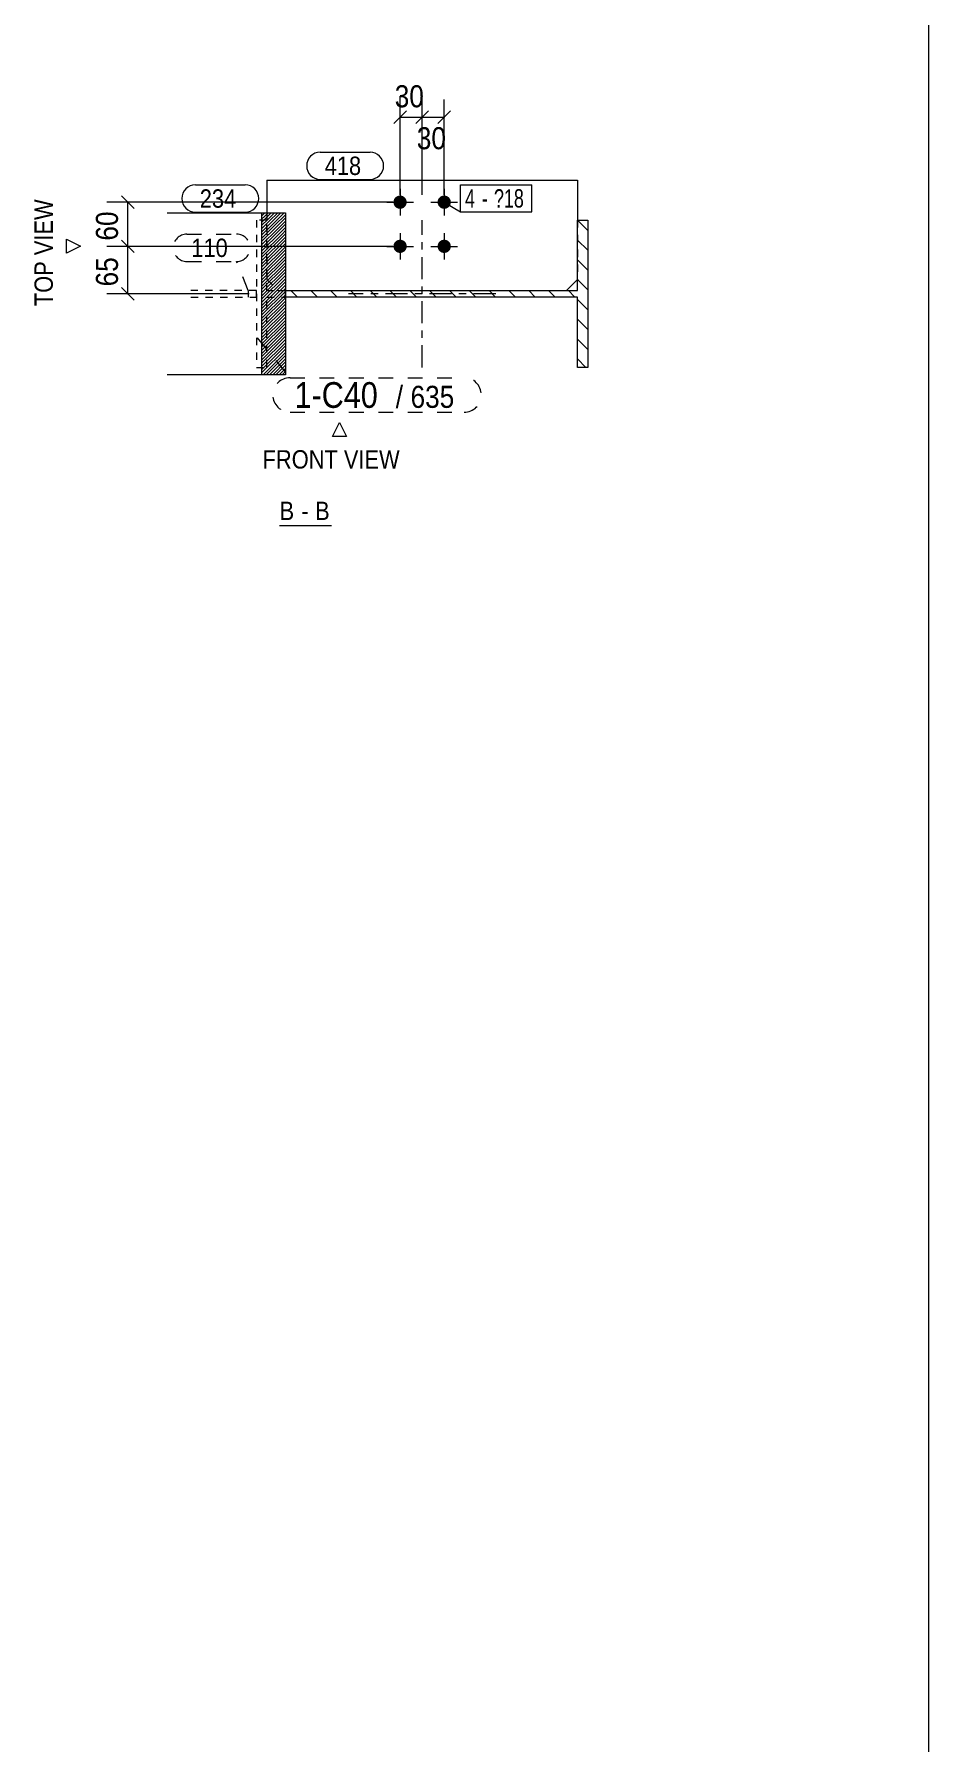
# Model space of a CAD drawing. Header units: millimetres. Extents: x 2 to 579, y 1 to 825.
# Drawn here: x 457.4 to 579, y 309 to 541.3 of the extents above; entities that cross this region are included whole.
import ezdxf

# ---------------------------------------------------------------- set-up
doc = ezdxf.new("R2010")
doc.units = ezdxf.units.MM
for name, pattern in [('XKITLINE00', [0]), ('XKITLINE01', [4, 1, -1, 1, -1]), ('XKITLINE02', [4, 2, -2]), ('XKITLINE03', [6, 3, -1, 1, -1])]:
    doc.linetypes.add(name, pattern=pattern)
for name, color, linetype, lineweight in [('Bolt', 3, 'Continuous', 0), ('BoltMark', 7, 'Continuous', 0), ('Dimensions', 7, 'Continuous', 0), ('DrawingSheet', 5, 'Continuous', 0), ('OtherObjectType', 7, 'Continuous', 0), ('Part', 2, 'Continuous', 0), ('PartMark', 7, 'Continuous', 0)]:
    doc.layers.add(name, color=color, linetype=linetype, lineweight=lineweight)
doc.styles.add('ARIAL', font='ARIAL.TTF')
doc.styles.add('ARIAL_NARROW', font='ARIALN.TTF')

# ---------------------------------------------------------------- blocks, each defined once
blk = doc.blocks.new('*A1')
at = {"layer": 'Part', "color": 7, "linetype": 'XKITLINE00', "lineweight": 0}
for p, q in [((532.63, 514.59), (531.23, 515.99)), ((532.63, 511.9), (531.23, 513.3)), ((532.63, 509.2), (531.23, 510.6)), ((493.18, 505.54), (492.28, 506.44)), ((495.88, 505.54), (494.98, 506.44)), ((498.57, 505.54), (497.67, 506.44)), ((501.27, 505.54), (500.37, 506.44)), ((503.96, 505.54), (503.06, 506.44)), ((506.65, 505.54), (505.75, 506.44)), ((509.35, 505.54), (508.45, 506.44)), ((512.04, 505.54), (511.14, 506.44)), ((514.74, 505.54), (513.84, 506.44)), ((517.43, 505.54), (516.53, 506.44)), ((520.12, 505.54), (519.22, 506.44)), ((522.82, 505.54), (521.92, 506.44)), ((525.51, 505.54), (524.61, 506.44)), ((528.21, 505.54), (527.31, 506.44)), ((530.9, 505.54), (530, 506.44)), ((532.63, 506.51), (531.23, 507.91)), ((532.63, 503.82), (531.23, 505.22)), ((532.63, 501.12), (531.23, 502.52)), ((532.63, 498.43), (531.23, 499.83)), ((532.37, 495.99), (531.23, 497.13))]:
    blk.add_line(p, q, dxfattribs=at)
blk = doc.blocks.new('*A2')
at = {"layer": 'Part', "color": 7, "linetype": 'XKITLINE00', "lineweight": 0}
for p, q in [((488.31, 516.99), (488.31, 516.99)), ((488.31, 516.99), (488.31, 516.99)), ((488.53, 516.77), (488.31, 516.56)), ((488.75, 516.56), (488.31, 516.12)), ((488.96, 516.34), (488.31, 515.69)), ((489.18, 516.12), (488.31, 515.25)), ((489.4, 515.9), (488.31, 514.82)), ((489.62, 515.69), (488.31, 514.38)), ((488.75, 516.99), (488.53, 516.77)), ((489.18, 516.99), (488.75, 516.56)), ((489.62, 516.99), (488.96, 516.34)), ((490.05, 516.99), (489.18, 516.12)), ((490.49, 516.99), (489.4, 515.9)), ((490.92, 516.99), (489.62, 515.69)), ((491.36, 516.99), (489.83, 515.47)), ((491.54, 516.74), (490.05, 515.25)), ((491.54, 516.31), (490.27, 515.03)), ((491.54, 515.87), (490.49, 514.82)), ((489.83, 515.47), (488.31, 513.95)), ((490.05, 515.25), (488.31, 513.51)), ((490.27, 515.03), (488.31, 513.08)), ((490.49, 514.82), (488.31, 512.64)), ((490.7, 514.6), (488.31, 512.21)), ((490.92, 514.38), (488.31, 511.77)), ((491.14, 514.16), (488.31, 511.33)), ((491.36, 513.95), (488.31, 510.9)), ((491.54, 513.7), (488.31, 510.46)), ((491.54, 515.44), (490.7, 514.6)), ((491.54, 515), (490.92, 514.38)), ((491.54, 514.57), (491.14, 514.16)), ((491.54, 514.13), (491.36, 513.95)), ((491.54, 513.26), (488.31, 510.03)), ((491.54, 512.82), (488.31, 509.59)), ((491.54, 512.39), (488.31, 509.16)), ((491.54, 511.95), (488.31, 508.72)), ((491.54, 511.52), (488.31, 508.29)), ((491.54, 511.08), (488.31, 507.85)), ((491.54, 510.65), (488.31, 507.42)), ((491.54, 510.21), (488.31, 506.98)), ((491.54, 509.78), (488.31, 506.55)), ((491.54, 509.34), (488.31, 506.11)), ((491.54, 508.91), (488.31, 505.68)), ((491.54, 508.47), (488.31, 505.24)), ((491.54, 508.04), (488.31, 504.81)), ((491.54, 507.6), (488.31, 504.37)), ((491.54, 507.17), (488.31, 503.94)), ((491.54, 506.73), (488.31, 503.5)), ((491.54, 506.3), (488.31, 503.07)), ((491.54, 505.86), (488.31, 502.63)), ((491.54, 505.43), (488.31, 502.2)), ((491.54, 504.99), (488.31, 501.76)), ((491.54, 504.56), (488.31, 501.33)), ((491.54, 504.12), (488.31, 500.89)), ((491.54, 503.69), (488.31, 500.46)), ((491.54, 503.25), (488.31, 500.02)), ((491.54, 502.82), (488.31, 499.59)), ((491.54, 502.38), (488.31, 499.15)), ((491.54, 501.95), (488.31, 498.72)), ((491.54, 501.51), (488.31, 498.28)), ((491.54, 501.08), (488.31, 497.84)), ((491.54, 500.64), (488.31, 497.41)), ((491.54, 500.21), (488.31, 496.97)), ((491.54, 499.77), (488.31, 496.54)), ((491.54, 499.33), (488.31, 496.1)), ((491.54, 498.9), (488.31, 495.67)), ((491.54, 498.46), (488.31, 495.23)), ((491.54, 498.03), (488.5, 494.99)), ((491.54, 497.59), (488.94, 494.99)), ((491.54, 497.16), (489.37, 494.99)), ((491.54, 496.72), (489.81, 494.99)), ((491.54, 496.29), (490.24, 494.99)), ((491.54, 495.85), (490.68, 494.99)), ((491.54, 495.42), (491.11, 494.99))]:
    blk.add_line(p, q, dxfattribs=at)
blk = doc.blocks.new('*A47')
at = {"layer": 'Bolt'}
for points in [[(508.03, 518.4), (508.02, 518.35), (508.02, 518.31), (508.01, 518.27), (508, 518.22), (507.99, 518.18), (507.97, 518.14), (507.96, 518.1), (507.94, 518.06), (507.92, 518.02), (507.9, 517.98), (507.88, 517.94), (507.85, 517.91), (507.82, 517.87), (507.79, 517.84), (507.76, 517.81), (507.73, 517.78), (507.7, 517.75), (507.66, 517.72), (507.63, 517.69), (507.59, 517.67), (507.55, 517.65), (507.51, 517.63), (507.47, 517.61), (507.43, 517.59), (507.39, 517.58), (507.35, 517.57), (507.3, 517.56), (507.26, 517.55), (507.22, 517.55), (507.17, 517.54), (507.13, 517.54), (507.08, 517.54), (507.04, 517.55), (506.99, 517.55), (506.95, 517.56), (506.91, 517.57), (506.87, 517.58), (506.82, 517.59), (506.78, 517.61), (506.74, 517.63), (506.7, 517.65), (506.66, 517.67), (506.63, 517.69), (506.59, 517.72), (506.56, 517.75), (506.52, 517.78), (506.49, 517.81), (506.46, 517.84), (506.43, 517.87), (506.4, 517.91), (506.38, 517.94), (506.35, 517.98), (506.33, 518.02), (506.31, 518.06), (506.3, 518.1), (506.28, 518.14), (506.27, 518.18), (506.25, 518.22), (506.24, 518.27), (506.24, 518.31), (506.23, 518.35), (506.23, 518.4), (506.23, 518.44), (506.23, 518.49), (506.23, 518.53), (506.24, 518.57), (506.24, 518.62), (506.25, 518.66), (506.27, 518.7), (506.28, 518.75), (506.3, 518.79), (506.31, 518.83), (506.33, 518.87), (506.35, 518.9), (506.38, 518.94), (506.4, 518.98), (506.43, 519.01), (506.46, 519.05), (506.49, 519.08), (506.52, 519.11), (506.56, 519.14), (506.59, 519.16), (506.63, 519.19), (506.66, 519.21), (506.7, 519.24), (506.74, 519.26), (506.78, 519.27), (506.82, 519.29), (506.87, 519.3), (506.91, 519.32), (506.95, 519.32), (506.99, 519.33), (507.04, 519.34), (507.08, 519.34), (507.13, 519.34), (507.17, 519.34), (507.22, 519.34), (507.26, 519.33), (507.3, 519.32), (507.35, 519.32), (507.39, 519.3), (507.43, 519.29), (507.47, 519.27), (507.51, 519.26), (507.55, 519.24), (507.59, 519.21), (507.63, 519.19), (507.66, 519.16), (507.7, 519.14), (507.73, 519.11), (507.76, 519.08), (507.79, 519.05), (507.82, 519.01), (507.85, 518.98), (507.88, 518.94), (507.9, 518.9), (507.92, 518.87), (507.94, 518.83), (507.96, 518.79), (507.97, 518.75), (507.99, 518.7), (508, 518.66), (508.01, 518.62), (508.02, 518.57), (508.02, 518.53), (508.03, 518.49), (508.03, 518.44)], [(514.03, 518.4), (514.02, 518.35), (514.02, 518.31), (514.01, 518.27), (514, 518.22), (513.99, 518.18), (513.97, 518.14), (513.96, 518.1), (513.94, 518.06), (513.92, 518.02), (513.9, 517.98), (513.88, 517.94), (513.85, 517.91), (513.82, 517.87), (513.79, 517.84), (513.76, 517.81), (513.73, 517.78), (513.7, 517.75), (513.66, 517.72), (513.63, 517.69), (513.59, 517.67), (513.55, 517.65), (513.51, 517.63), (513.47, 517.61), (513.43, 517.59), (513.39, 517.58), (513.35, 517.57), (513.3, 517.56), (513.26, 517.55), (513.22, 517.55), (513.17, 517.54), (513.13, 517.54), (513.08, 517.54), (513.04, 517.55), (512.99, 517.55), (512.95, 517.56), (512.91, 517.57), (512.87, 517.58), (512.82, 517.59), (512.78, 517.61), (512.74, 517.63), (512.7, 517.65), (512.66, 517.67), (512.63, 517.69), (512.59, 517.72), (512.56, 517.75), (512.52, 517.78), (512.49, 517.81), (512.46, 517.84), (512.43, 517.87), (512.4, 517.91), (512.38, 517.94), (512.35, 517.98), (512.33, 518.02), (512.31, 518.06), (512.3, 518.1), (512.28, 518.14), (512.27, 518.18), (512.25, 518.22), (512.24, 518.27), (512.24, 518.31), (512.23, 518.35), (512.23, 518.4), (512.23, 518.44), (512.23, 518.49), (512.23, 518.53), (512.24, 518.57), (512.24, 518.62), (512.25, 518.66), (512.27, 518.7), (512.28, 518.75), (512.3, 518.79), (512.31, 518.83), (512.33, 518.87), (512.35, 518.9), (512.38, 518.94), (512.4, 518.98), (512.43, 519.01), (512.46, 519.05), (512.49, 519.08), (512.52, 519.11), (512.56, 519.14), (512.59, 519.16), (512.63, 519.19), (512.66, 519.21), (512.7, 519.24), (512.74, 519.26), (512.78, 519.27), (512.82, 519.29), (512.87, 519.3), (512.91, 519.32), (512.95, 519.32), (512.99, 519.33), (513.04, 519.34), (513.08, 519.34), (513.13, 519.34), (513.17, 519.34), (513.22, 519.34), (513.26, 519.33), (513.3, 519.32), (513.35, 519.32), (513.39, 519.3), (513.43, 519.29), (513.47, 519.27), (513.51, 519.26), (513.55, 519.24), (513.59, 519.21), (513.63, 519.19), (513.66, 519.16), (513.7, 519.14), (513.73, 519.11), (513.76, 519.08), (513.79, 519.05), (513.82, 519.01), (513.85, 518.98), (513.88, 518.94), (513.9, 518.9), (513.92, 518.87), (513.94, 518.83), (513.96, 518.79), (513.97, 518.75), (513.99, 518.7), (514, 518.66), (514.01, 518.62), (514.02, 518.57), (514.02, 518.53), (514.03, 518.49), (514.03, 518.44)], [(508.03, 512.4), (508.02, 512.35), (508.02, 512.31), (508.01, 512.27), (508, 512.22), (507.99, 512.18), (507.97, 512.14), (507.96, 512.1), (507.94, 512.06), (507.92, 512.02), (507.9, 511.98), (507.88, 511.94), (507.85, 511.91), (507.82, 511.87), (507.79, 511.84), (507.76, 511.81), (507.73, 511.78), (507.7, 511.75), (507.66, 511.72), (507.63, 511.69), (507.59, 511.67), (507.55, 511.65), (507.51, 511.63), (507.47, 511.61), (507.43, 511.59), (507.39, 511.58), (507.35, 511.57), (507.3, 511.56), (507.26, 511.55), (507.22, 511.55), (507.17, 511.54), (507.13, 511.54), (507.08, 511.54), (507.04, 511.55), (506.99, 511.55), (506.95, 511.56), (506.91, 511.57), (506.87, 511.58), (506.82, 511.59), (506.78, 511.61), (506.74, 511.63), (506.7, 511.65), (506.66, 511.67), (506.63, 511.69), (506.59, 511.72), (506.56, 511.75), (506.52, 511.78), (506.49, 511.81), (506.46, 511.84), (506.43, 511.87), (506.4, 511.91), (506.38, 511.94), (506.35, 511.98), (506.33, 512.02), (506.31, 512.06), (506.3, 512.1), (506.28, 512.14), (506.27, 512.18), (506.25, 512.22), (506.24, 512.27), (506.24, 512.31), (506.23, 512.35), (506.23, 512.4), (506.23, 512.44), (506.23, 512.49), (506.23, 512.53), (506.24, 512.57), (506.24, 512.62), (506.25, 512.66), (506.27, 512.7), (506.28, 512.75), (506.3, 512.79), (506.31, 512.83), (506.33, 512.87), (506.35, 512.9), (506.38, 512.94), (506.4, 512.98), (506.43, 513.01), (506.46, 513.05), (506.49, 513.08), (506.52, 513.11), (506.56, 513.14), (506.59, 513.16), (506.63, 513.19), (506.66, 513.21), (506.7, 513.24), (506.74, 513.26), (506.78, 513.27), (506.82, 513.29), (506.87, 513.3), (506.91, 513.32), (506.95, 513.32), (506.99, 513.33), (507.04, 513.34), (507.08, 513.34), (507.13, 513.34), (507.17, 513.34), (507.22, 513.34), (507.26, 513.33), (507.3, 513.32), (507.35, 513.32), (507.39, 513.3), (507.43, 513.29), (507.47, 513.27), (507.51, 513.26), (507.55, 513.24), (507.59, 513.21), (507.63, 513.19), (507.66, 513.16), (507.7, 513.14), (507.73, 513.11), (507.76, 513.08), (507.79, 513.05), (507.82, 513.01), (507.85, 512.98), (507.88, 512.94), (507.9, 512.9), (507.92, 512.87), (507.94, 512.83), (507.96, 512.79), (507.97, 512.75), (507.99, 512.7), (508, 512.66), (508.01, 512.62), (508.02, 512.57), (508.02, 512.53), (508.03, 512.49), (508.03, 512.44)], [(514.03, 512.4), (514.02, 512.35), (514.02, 512.31), (514.01, 512.27), (514, 512.22), (513.99, 512.18), (513.97, 512.14), (513.96, 512.1), (513.94, 512.06), (513.92, 512.02), (513.9, 511.98), (513.88, 511.94), (513.85, 511.91), (513.82, 511.87), (513.79, 511.84), (513.76, 511.81), (513.73, 511.78), (513.7, 511.75), (513.66, 511.72), (513.63, 511.69), (513.59, 511.67), (513.55, 511.65), (513.51, 511.63), (513.47, 511.61), (513.43, 511.59), (513.39, 511.58), (513.35, 511.57), (513.3, 511.56), (513.26, 511.55), (513.22, 511.55), (513.17, 511.54), (513.13, 511.54), (513.08, 511.54), (513.04, 511.55), (512.99, 511.55), (512.95, 511.56), (512.91, 511.57), (512.87, 511.58), (512.82, 511.59), (512.78, 511.61), (512.74, 511.63), (512.7, 511.65), (512.66, 511.67), (512.63, 511.69), (512.59, 511.72), (512.56, 511.75), (512.52, 511.78), (512.49, 511.81), (512.46, 511.84), (512.43, 511.87), (512.4, 511.91), (512.38, 511.94), (512.35, 511.98), (512.33, 512.02), (512.31, 512.06), (512.3, 512.1), (512.28, 512.14), (512.27, 512.18), (512.25, 512.22), (512.24, 512.27), (512.24, 512.31), (512.23, 512.35), (512.23, 512.4), (512.23, 512.44), (512.23, 512.49), (512.23, 512.53), (512.24, 512.57), (512.24, 512.62), (512.25, 512.66), (512.27, 512.7), (512.28, 512.75), (512.3, 512.79), (512.31, 512.83), (512.33, 512.87), (512.35, 512.9), (512.38, 512.94), (512.4, 512.98), (512.43, 513.01), (512.46, 513.05), (512.49, 513.08), (512.52, 513.11), (512.56, 513.14), (512.59, 513.16), (512.63, 513.19), (512.66, 513.21), (512.7, 513.24), (512.74, 513.26), (512.78, 513.27), (512.82, 513.29), (512.87, 513.3), (512.91, 513.32), (512.95, 513.32), (512.99, 513.33), (513.04, 513.34), (513.08, 513.34), (513.13, 513.34), (513.17, 513.34), (513.22, 513.34), (513.26, 513.33), (513.3, 513.32), (513.35, 513.32), (513.39, 513.3), (513.43, 513.29), (513.47, 513.27), (513.51, 513.26), (513.55, 513.24), (513.59, 513.21), (513.63, 513.19), (513.66, 513.16), (513.7, 513.14), (513.73, 513.11), (513.76, 513.08), (513.79, 513.05), (513.82, 513.01), (513.85, 512.98), (513.88, 512.94), (513.9, 512.9), (513.92, 512.87), (513.94, 512.83), (513.96, 512.79), (513.97, 512.75), (513.99, 512.7), (514, 512.66), (514.01, 512.62), (514.02, 512.57), (514.02, 512.53), (514.03, 512.49), (514.03, 512.44)]]:
    blk.add_hatch(color=3, dxfattribs=at).paths.add_polyline_path(points, flags=17)
at = {"layer": 'Bolt', "color": 3, "linetype": 'XKITLINE00', "lineweight": 0}
for p, q in [((505.33, 518.44), (508.93, 518.44)), ((507.13, 520.24), (507.13, 516.64)), ((511.33, 518.44), (514.93, 518.44)), ((513.13, 520.24), (513.13, 516.64)), ((507.13, 514.24), (507.13, 510.64)), ((513.13, 514.24), (513.13, 510.64)), ((505.33, 512.44), (508.93, 512.44)), ((511.33, 512.44), (514.93, 512.44))]:
    blk.add_line(p, q, dxfattribs=at)
blk = doc.blocks.new('*A48')
at = {"layer": 'Part', "color": 7, "linetype": 'XKITLINE01', "lineweight": 0}
for p, q in [((489.03, 515.99), (487.63, 515.99)), ((487.63, 515.99), (487.63, 495.99)), ((489.03, 506.44), (489.03, 515.99)), ((489.03, 506.44), (491.54, 506.44)), ((489.03, 495.99), (489.03, 505.54)), ((489.03, 505.54), (491.54, 505.54)), ((487.63, 495.99), (489.03, 495.99))]:
    blk.add_line(p, q, dxfattribs=at)
at = {"layer": 'Part', "color": 7, "linetype": 'XKITLINE03', "lineweight": 0}
for p, q in [((510.13, 495.99), (510.13, 515.99)), ((520.13, 505.99), (500.13, 505.99))]:
    blk.add_line(p, q, dxfattribs=at)
at = {"layer": 'Part', "color": 2, "linetype": 'XKITLINE00', "lineweight": 0}
for p, q in [((531.23, 506.44), (531.23, 515.99)), ((531.23, 515.99), (532.63, 515.99)), ((532.63, 515.99), (532.63, 495.99)), ((491.54, 506.44), (531.23, 506.44)), ((491.54, 505.54), (491.54, 506.44)), ((531.23, 505.54), (491.54, 505.54)), ((531.23, 495.99), (531.23, 505.54)), ((532.63, 495.99), (531.23, 495.99))]:
    blk.add_line(p, q, dxfattribs=at)
blk = doc.blocks.new('*A49')
at = {"layer": 'Part', "color": 2, "linetype": 'XKITLINE00', "lineweight": 0}
for p, q in [((475.46, 516.99), (491.54, 516.99)), ((488.31, 516.99), (488.31, 494.99)), ((491.54, 516.99), (491.54, 494.99)), ((491.54, 494.99), (475.46, 494.99))]:
    blk.add_line(p, q, dxfattribs=at)
blk = doc.blocks.new('*A50')
at = {"layer": 'Part', "color": 7, "linetype": 'XKITLINE01', "lineweight": 0}
for p, q in [((487.63, 506.44), (478.69, 506.44)), ((486.47, 506.44), (486.47, 505.54)), ((487.63, 505.54), (487.63, 506.44)), ((478.69, 505.54), (487.63, 505.54))]:
    blk.add_line(p, q, dxfattribs=at)
blk = doc.blocks.new('*A51')
at = {"layer": 'Part', "color": 2, "linetype": 'XKITLINE00', "lineweight": 0}
for p, q in [((489.03, 521.44), (489.03, 516.99)), ((489.03, 521.44), (531.23, 521.44)), ((531.23, 521.44), (531.23, 515.99)), ((531.23, 507.94), (529.73, 506.44))]:
    blk.add_line(p, q, dxfattribs=at)
at = {"layer": 'Part', "color": 7, "linetype": 'XKITLINE01', "lineweight": 0}
for p, q in [((489.03, 516.99), (489.03, 507.94)), ((531.23, 515.99), (531.23, 507.94)), ((489.03, 507.94), (490.53, 506.44)), ((490.53, 506.44), (529.73, 506.44))]:
    blk.add_line(p, q, dxfattribs=at)
blk = doc.blocks.new('*A69')
at = {"layer": 'DrawingSheet', "color": 5, "linetype": 'XKITLINE00', "lineweight": 0}
blk.add_line((579, 5), (579, 825), dxfattribs=at)
blk = doc.blocks.new('*A149')
at = {"layer": 'Dimensions', "color": 7, "linetype": 'XKITLINE00', "lineweight": 0}
for p, q in [((507.13, 519.44), (507.13, 532.84)), ((510.13, 519.44), (510.13, 532.84)), ((507.98, 530.84), (506.28, 529.14)), ((507.13, 529.99), (510.13, 529.99)), ((510.98, 530.84), (509.28, 529.14))]:
    blk.add_line(p, q, dxfattribs=at)
at = {"layer": 'Dimensions', "color": 3}
for p in [(507.13, 529.99), (510.13, 529.99)]:
    blk.add_point(p, dxfattribs=at)
at = {"layer": 'Dimensions', "color": 3, "style": 'ARIAL', "width": 0.85}
blk.add_text('30', height=3, dxfattribs=at).set_placement((506.4, 531.34))
blk = doc.blocks.new('*A150')
at = {"layer": 'Dimensions', "color": 7, "linetype": 'XKITLINE00', "lineweight": 0}
for p, q in [((510.13, 519.44), (510.13, 532.39)), ((513.13, 519.44), (513.13, 532.39)), ((510.98, 530.84), (509.28, 529.14)), ((510.13, 529.99), (513.13, 529.99)), ((513.98, 530.84), (512.28, 529.14))]:
    blk.add_line(p, q, dxfattribs=at)
at = {"layer": 'Dimensions', "color": 3}
for p in [(510.13, 529.99), (513.13, 529.99)]:
    blk.add_point(p, dxfattribs=at)
at = {"layer": 'Dimensions', "color": 3, "style": 'ARIAL', "width": 0.85}
blk.add_text('30', height=3, dxfattribs=at).set_placement((509.4, 525.64))
blk = doc.blocks.new('*A151')
at = {"layer": 'Dimensions', "color": 7, "linetype": 'XKITLINE00', "lineweight": 0}
for p, q in [((506.13, 512.44), (467.28, 512.44)), ((469.28, 513.29), (470.98, 511.59)), ((470.13, 505.99), (470.13, 512.44)), ((469.28, 506.84), (470.98, 505.14)), ((486.63, 505.99), (467.28, 505.99))]:
    blk.add_line(p, q, dxfattribs=at)
at = {"layer": 'Dimensions', "color": 3}
for p in [(470.13, 512.44), (470.13, 505.99)]:
    blk.add_point(p, dxfattribs=at)
at = {"layer": 'Dimensions', "color": 3, "style": 'ARIAL', "width": 0.85}
blk.add_text('65', height=3, rotation=90.0002, dxfattribs=at).set_placement((468.78, 506.99))
blk = doc.blocks.new('*A152')
at = {"layer": 'Dimensions', "color": 7, "linetype": 'XKITLINE00', "lineweight": 0}
for p, q in [((506.13, 518.44), (467.28, 518.44)), ((469.28, 519.29), (470.98, 517.59)), ((470.13, 512.44), (470.13, 518.44)), ((506.13, 512.44), (467.28, 512.44)), ((469.28, 513.29), (470.98, 511.59))]:
    blk.add_line(p, q, dxfattribs=at)
at = {"layer": 'Dimensions', "color": 3}
for p in [(470.13, 518.44), (470.13, 512.44)]:
    blk.add_point(p, dxfattribs=at)
at = {"layer": 'Dimensions', "color": 3, "style": 'ARIAL', "width": 0.85}
blk.add_text('60', height=3, rotation=90.0002, dxfattribs=at).set_placement((468.78, 513.22))
blk = doc.blocks.new('*A153')
at = {"layer": 'BoltMark', "color": 7, "linetype": 'XKITLINE00', "lineweight": 0}
for p, q in [((515.36, 520.81), (525.05, 520.81)), ((515.36, 517.11), (515.36, 520.81)), ((525.05, 517.11), (525.05, 520.81)), ((513.13, 518.44), (515.36, 517.11)), ((515.36, 517.11), (525.05, 517.11))]:
    blk.add_line(p, q, dxfattribs=at)
at = {"layer": 'BoltMark', "color": 3, "style": 'ARIAL_NARROW', "width": 0.85}
for s, p in [('4', (515.96, 517.71)), ('-', (518.23, 517.71)), ('?18', (519.89, 517.71))]:
    blk.add_text(s, height=2.5, dxfattribs=at).set_placement(p)
blk = doc.blocks.new('*A154')
at = {"layer": 'PartMark', "color": 7, "linetype": 'XKITLINE00', "lineweight": 0}
for p, q in [((496.28, 525.24), (503.04, 525.24)), ((496.28, 521.54), (503.04, 521.54))]:
    blk.add_line(p, q, dxfattribs=at)
for centre, start, end in [((496.28, 523.39), 90, 270), ((503.04, 523.39), 270, 90)]:
    blk.add_arc(centre, 1.85, start, end, dxfattribs=at)
at = {"layer": 'PartMark', "color": 3, "style": 'ARIAL', "width": 0.85}
blk.add_text('418', height=2.5, dxfattribs=at).set_placement((496.88, 522.14))
blk = doc.blocks.new('*A155')
at = {"layer": 'PartMark', "color": 7, "linetype": 'XKITLINE02', "lineweight": 0}
for p, q in [((478.15, 514.09), (484.91, 514.09)), ((478.15, 510.39), (484.91, 510.39)), ((486.47, 506.44), (484.91, 510.39))]:
    blk.add_line(p, q, dxfattribs=at)
for centre, start, end in [((478.15, 512.24), 90, 270), ((484.91, 512.24), 270, 90)]:
    blk.add_arc(centre, 1.85, start, end, dxfattribs=at)
at = {"layer": 'PartMark', "color": 3, "style": 'ARIAL', "width": 0.85}
blk.add_text('110', height=2.5, dxfattribs=at).set_placement((478.75, 510.99))
blk = doc.blocks.new('*A156')
at = {"layer": 'PartMark', "color": 7, "linetype": 'XKITLINE00', "lineweight": 0}
for p, q in [((479.3, 520.79), (486.06, 520.79)), ((479.3, 517.09), (486.06, 517.09))]:
    blk.add_line(p, q, dxfattribs=at)
for centre, start, end in [((479.3, 518.94), 90, 270), ((486.06, 518.94), 270, 90)]:
    blk.add_arc(centre, 1.85, start, end, dxfattribs=at)
at = {"layer": 'PartMark', "color": 3, "style": 'ARIAL', "width": 0.85}
blk.add_text('234', height=2.5, dxfattribs=at).set_placement((479.9, 517.69))
blk = doc.blocks.new('*A157')
at = {"layer": 'PartMark', "color": 7, "linetype": 'XKITLINE02', "lineweight": 0}
for p, q in [((487.68, 500.02), (492.18, 494.58)), ((492.18, 494.58), (515.82, 494.58)), ((492.18, 489.88), (515.82, 489.88))]:
    blk.add_line(p, q, dxfattribs=at)
for centre, start, end in [((492.18, 492.23), 90, 270), ((515.82, 492.23), 270, 90)]:
    blk.add_arc(centre, 2.35, start, end, dxfattribs=at)
at = {"layer": 'PartMark', "color": 1, "style": 'ARIAL', "width": 0.85}
blk.add_text('1-C40', height=3.5, dxfattribs=at).set_placement((492.78, 490.48))
at = {"layer": 'PartMark', "color": 3, "style": 'ARIAL', "width": 0.85}
for s, p in [('/', (506.54, 490.48)), ('635', (508.55, 490.48))]:
    blk.add_text(s, height=3, dxfattribs=at).set_placement(p)
blk = doc.blocks.new('*A158')
at = {"layer": 'OtherObjectType', "color": 7, "linetype": 'XKITLINE00', "lineweight": 0}
for p, q in [((461.8, 511.52), (461.8, 513.4)), ((461.8, 513.4), (463.68, 512.46)), ((463.68, 512.46), (461.8, 511.52)), ((463.68, 512.46), (463.68, 512.46)), ((497.96, 486.6), (498.9, 488.48)), ((498.9, 488.48), (499.84, 486.6)), ((498.9, 488.48), (498.9, 488.48)), ((499.84, 486.6), (497.96, 486.6)), ((490.75, 474.48), (497.81, 474.48))]:
    blk.add_line(p, q, dxfattribs=at)
at = {"layer": 'OtherObjectType', "color": 7, "style": 'ARIAL', "width": 0.85}
blk.add_text('TOP VIEW', height=2.5, rotation=90, dxfattribs=at).set_placement((459.93, 504.31))
for s, p in [('FRONT VIEW', (488.44, 482.23)), ('B', (490.75, 475.23)), ('-', (493.72, 475.23)), ('B', (495.58, 475.23))]:
    blk.add_text(s, height=2.5, dxfattribs=at).set_placement(p)

msp = doc.modelspace()

# ---------------------------------------------------------------- block references
at = {"lineweight": 0}
for name in ['*A69', '*A149', '*A150', '*A154', '*A156', '*A51', '*A153', '*A152', '*A47', '*A49', '*A48', '*A2', '*A1', '*A155', '*A151', '*A50', '*A157']:
    msp.add_blockref(name, (0, 0), dxfattribs=at)
at = {"layer": 'OtherObjectType', "lineweight": 0}
msp.add_blockref('*A158', (0, 0), dxfattribs=at)

doc.saveas('drawing.dxf')
